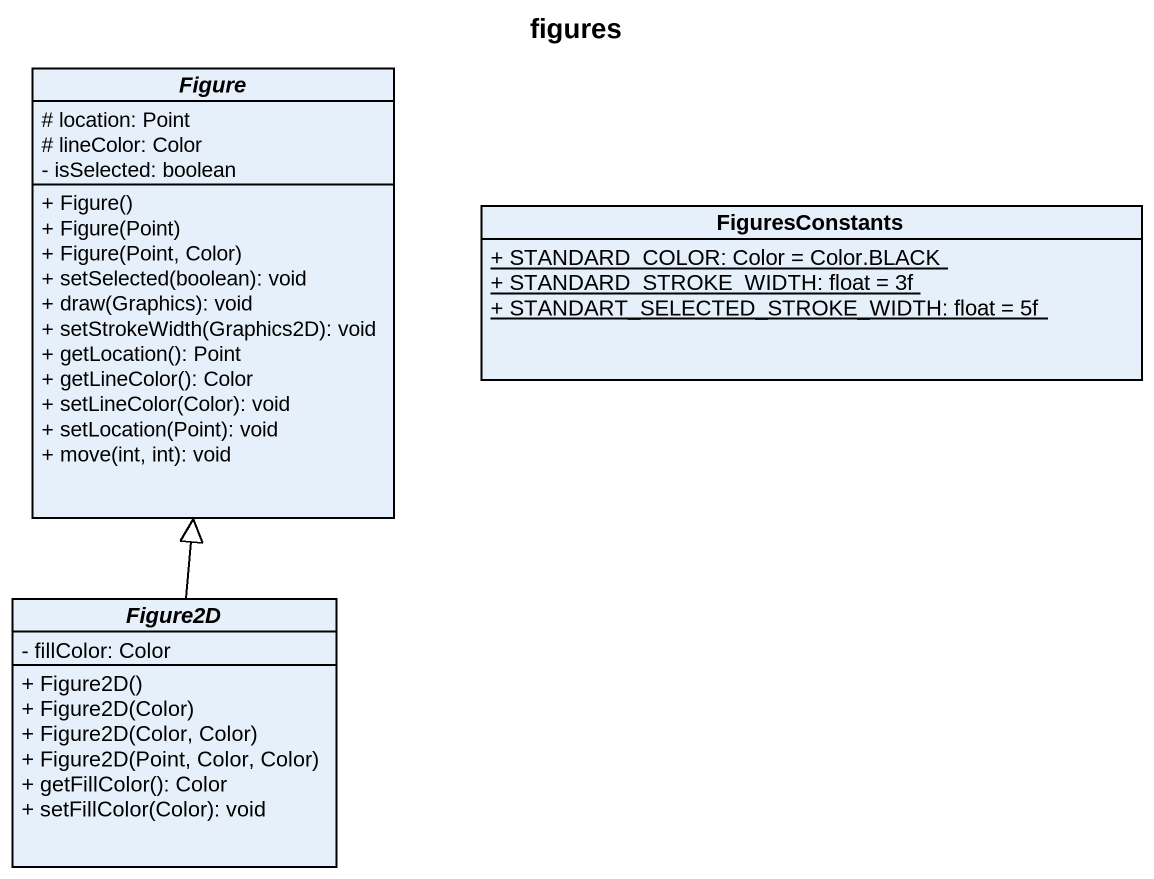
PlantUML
@startuml
title figures
hide circle
hide empty members
skinparam classAttributeIconSize 0
abstract class Figure {
  # location: Point
  # lineColor: Color
  - isSelected: boolean
  + Figure()
  + Figure(Point)
  + Figure(Point, Color)
  + setSelected(boolean): void
  + draw(Graphics): void
  + setStrokeWidth(Graphics2D): void
  + getLocation(): Point
  + getLineColor(): Color
  + setLineColor(Color): void
  + setLocation(Point): void
  + move(int, int): void
}
class FiguresConstants {
  {static} + STANDARD_COLOR: Color = Color.BLACK
  {static} + STANDARD_STROKE_WIDTH: float = 3f
  {static} + STANDART_SELECTED_STROKE_WIDTH: float = 5f
}
abstract class Figure2D {
  - fillColor: Color
  + Figure2D()
  + Figure2D(Color)
  + Figure2D(Color, Color)
  + Figure2D(Point, Color, Color)
  + getFillColor(): Color
  + setFillColor(Color): void
}
Figure2D -up-|> Figure
@enduml
